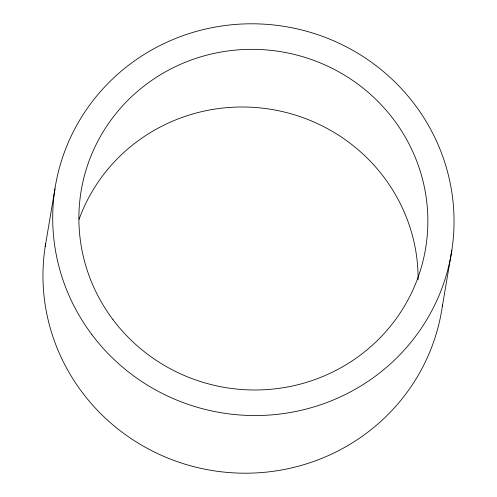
<?xml version="1.0" encoding="UTF-8"?>
<svg xmlns="http://www.w3.org/2000/svg" width="497" height="497" viewBox="0 0 497 497"><rect width="100%" height="100%" fill="white"/><g stroke="black" fill="none" stroke-linecap="round" stroke-linejoin="round"><path stroke-width="0.75" d="M45.196 246.537L54.943 188.885M451.804 250.463L442.057 308.115A200.807 195.737 9.6 0 1 212.188 470.522A200.807 195.737 9.6 0 1 45.687 243.499M79.079 219.289A174.615 170.204 9.6 0 1 273.505 109.762A174.615 170.204 9.6 0 1 418.114 279.6M442.498 305.071A200.807 195.737 9.6 0 1 442.28 306.599M91.939 334.686A200.807 195.737 9.6 0 0 437.31 299.48A200.807 195.737 9.6 0 0 230.875 24.85A200.807 195.737 9.6 0 0 91.939 334.686M112.999 319.683A174.615 170.204 9.6 0 0 413.318 289.074A174.615 170.204 9.6 0 0 233.807 50.259A174.615 170.204 9.6 0 0 112.999 319.683"/></g></svg>
